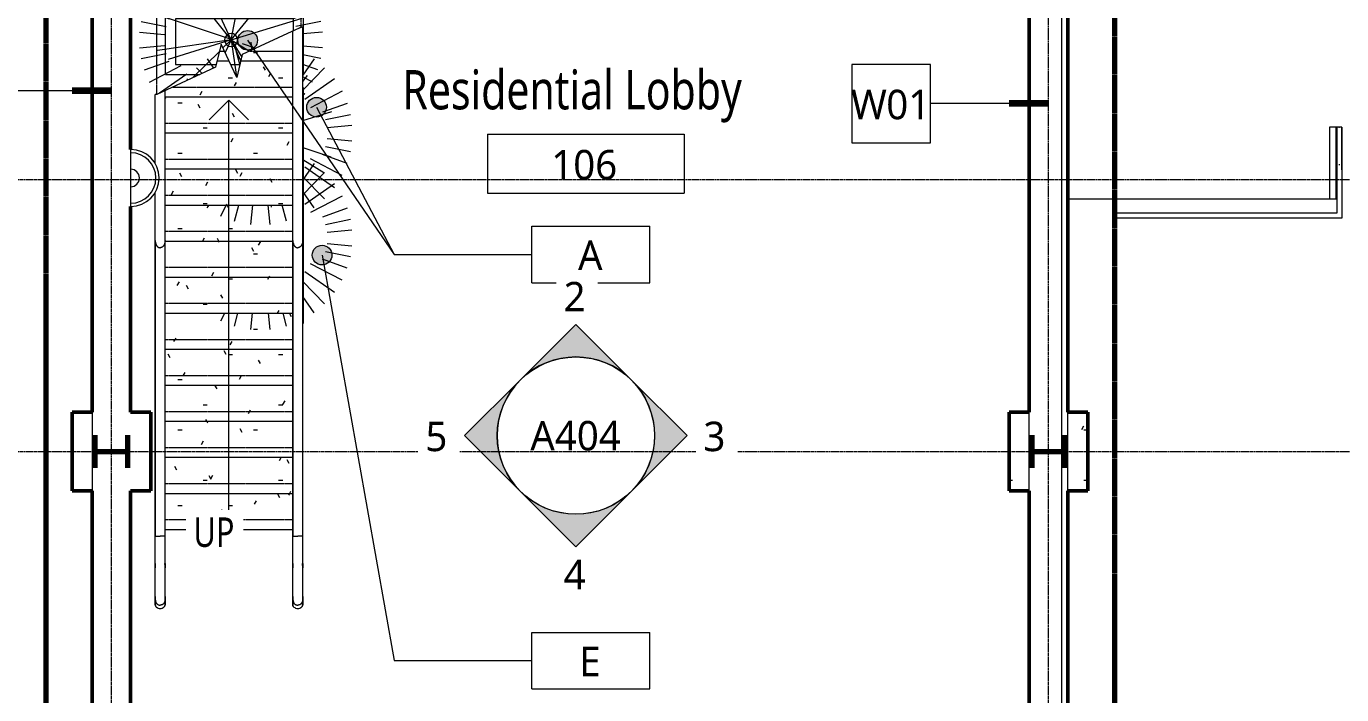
# Model space of a CAD drawing. Header units: inches. Extents: x -1548 to 1644, y -860 to 924.
# Drawn here: x -269 to 132.5, y -226.7 to -22.7 of the extents above; entities that cross this region are included whole.
import ezdxf

# ---------------------------------------------------------------- set-up
doc = ezdxf.new("R2010")
doc.units = ezdxf.units.IN
doc.header["$MEASUREMENT"] = 0
for name, pattern in [('Dash Dot 3_16_', [0.3125, 0.1875, -0.0625, 0, -0.0625]), ('Grid Line', [0.875, 0.5, -0.125, 0.125, -0.125]), ('Overhead 1_16_', [0.101562, 0.0625, -0.039062])]:
    doc.linetypes.add(name, pattern=pattern)
for name, color, linetype, lineweight in [('A-ANNO-SYMB', 150, 'Continuous', 9), ('A-AREA-IDEN', 2, 'Continuous', 9), ('A-FLOR', 192, 'Continuous', 13), ('A-FLOR-HRAL', 11, 'Continuous', 9), ('A-WALL', 113, 'Continuous', 13), ('A-WALL-IDEN', 211, 'Continuous', 9), ('E-ARBL-BNDY', 71, 'Continuous', 9), ('E-LITE-EQPM', 33, 'Continuous', 9), ('G-ANNO-SYMB', 111, 'Continuous', 9), ('I-WALL', 2, 'Continuous', 13), ('L-HRDS', 13, 'Continuous', 9), ('L-PLNT', 71, 'Continuous', 9), ('L-PLNT-IDEN', 3, 'Continuous', 9), ('S-COLS', 52, 'Continuous', 9), ('S-COLS-SYMB', 171, 'Continuous', 70), ('S-GRID', 1, 'Continuous', 9), ('S-STRS', 31, 'Continuous', 9), ('S-STRS-ANNO', 31, 'Continuous', 9), ('S-STRS-IDEN', 31, 'Continuous', 9), ('S-STRS-MBND', 31, 'Overhead 1_16_', 9)]:
    doc.layers.add(name, color=color, linetype=linetype, lineweight=lineweight)
doc.styles.add('Trebuchet MS', font='trebuc.ttf', dxfattribs={"width": 0.8, "height": 9})
doc.styles.add('Trebuchet MS_1', font='trebuc.ttf', dxfattribs={"height": 9})
doc.styles.add('Trebuchet MS_B', font='trebucbd.ttf', dxfattribs={"width": 0.8, "height": 12})
pattern_1 = [(0, (0, 0), (30.72, 7.68), [1.267, -21.773, 1.267, -21.773, -122.88]), (0, (0, 0), (30.72, 7.68), [-46.08, 1.267, -44.813, 1.267, -21.773, -53.76]), (0, (0, 0), (30.72, 7.68), [-115.2, 1.267, -14.093, 1.267, -37.133]), (120, (11.52, 3.84), (-22.01108, 22.7643), [1.267, -21.773, 1.267, -21.773, -122.88]), (120, (11.52, 3.84), (-22.01108, 22.7643), [-46.08, 1.267, -44.813, 1.267, -21.773, -53.76]), (120, (11.52, 3.84), (-22.01108, 22.7643), [-115.2, 1.267, -14.093, 1.267, -37.133]), (240, (15.36, 19.2), (-8.70892, -30.4443), [1.267, -21.773, 1.267, -21.773, -122.88]), (240, (15.36, 19.2), (-8.70892, -30.4443), [-46.08, 1.267, -44.813, 1.267, -21.773, -53.76]), (240, (15.36, 19.2), (-8.70892, -30.4443), [-115.2, 1.267, -14.093, 1.267, -37.133])]

# ---------------------------------------------------------------- blocks, each defined once
blk = doc.blocks.new('W Shapes-Column - W10x49-938870-L1')
at = {"layer": 'S-COLS-SYMB', "color": 250}
for p, q in [((-5, 5), (5, 5)), ((0, 5), (0, -5)), ((-5, -5), (5, -5))]:
    blk.add_line(p, q, dxfattribs=at)
blk = doc.blocks.new('W Shapes-Column - W10x49-938871-L1')
at = {"layer": 'S-COLS-SYMB', "color": 250}
for p, q in [((-5, 5), (5, 5)), ((0, 5), (0, -5)), ((-5, -5), (5, -5))]:
    blk.add_line(p, q, dxfattribs=at)
blk = doc.blocks.new('Snowdon Towers Sample Structural_rvt-1-L1')
at = {"layer": 'S-COLS', "lineweight": 9, "rotation": 89.99999999999972}
for name, p in [('W Shapes-Column - W10x49-938870-L1', (-243, -152.5)), ('W Shapes-Column - W10x49-938871-L1', (43, -152.5))]:
    blk.add_blockref(name, p, dxfattribs=at)
blk = doc.blocks.new('Sconce Light - Uplight - 100W - 120V-1462958-L1')
at = {"layer": 'E-LITE-EQPM', "color": 7}
blk.add_line((-8.71, 0), (8.71, 0), dxfattribs=at)
for radius, end in [(8.71, 0), (7.71, 360), (2.68, 360)]:
    blk.add_arc((0, 0), radius, 180, end, dxfattribs=at)
blk = doc.blocks.new('Snowdon Towers Sample Electrical_rvt-1-L1')
at = {"layer": 'E-ARBL-BNDY', "color": 253}
for p, q in [((-248.88, 434.81), (-248.88, -354.5)), ((47, 164.81), (47, -369.19))]:
    blk.add_line(p, q, dxfattribs=at)
at = {"layer": 'E-LITE-EQPM', "lineweight": 9, "rotation": 89.99999999999955}
blk.add_blockref('Sconce Light - Uplight - 100W - 120V-1462958-L1', (-237.12, -69), dxfattribs=at)
blk = doc.blocks.new('Top Rail Type - Top Rail_Internal_-832741-L1')
at = {"layer": 'A-FLOR-HRAL'}
for p, q in [((130.96, -53.5), (130.96, -66.46)), ((132.46, -66.46), (132.46, -53.5))]:
    blk.add_line(p, q, dxfattribs=at)
at = {"layer": 'A-FLOR-HRAL', "flags": 128}
for points in [[(131.63, -53.5), (131.71, -53.5), (131.79, -53.5)], [(131.57, -64.9), (131.71, -64.87), (131.86, -64.9)]]:
    blk.add_lwpolyline(points, dxfattribs=at)
blk = doc.blocks.new('Top Rail Type - Top Rail_Internal_-V17-L1')
at = {"layer": 'A-FLOR-HRAL'}
for p, q in [((132.46, -53.5), (130.96, -53.5)), ((130.96, -53.5), (130.96, -75.5)), ((132.46, -53.5), (132.46, -75.5)), ((130.96, -75.5), (130.96, -79.75)), ((132.46, -75.5), (132.46, -81.25)), ((62.71, -81.25), (62.71, -79.75)), ((130.96, -79.75), (62.71, -79.75)), ((132.46, -81.25), (62.71, -81.25))]:
    blk.add_line(p, q, dxfattribs=at)
blk = doc.blocks.new('Planter Box - 72_L x 24_W x 24_H-1465739-L1')
at = {"layer": 'L-HRDS'}
for p, q in [((-36, -12), (-36, -11.85)), ((36, -12), (-36, -12)), ((36, -11.85), (36, -12))]:
    blk.add_line(p, q, dxfattribs=at)
blk = doc.blocks.new('Planter Box - 42__L x 20_W x 24_H-1465731-L1')
at = {"layer": 'L-HRDS'}
for p, q in [((-21, -10), (-21, 10)), ((-20.85, 10), (-21, 10)), ((-0.28, 10), (-0.97, 10)), ((21, 10), (10.49, 10)), ((21, 10), (21, -10)), ((1.12, 7), (-1.69, 7)), ((18, 7), (5.54, 7)), ((18, -7), (18, 7)), ((-18, -3.29), (-18, -7)), ((-18, -7), (18, -7)), ((21, -10), (-21, -10))]:
    blk.add_line(p, q, dxfattribs=at)
blk = doc.blocks.new('Sconce Light - Uplight - 100W - 120V-1812606-L1')
at = {"layer": 'E-LITE-EQPM'}
blk.add_line((-8.71, -5.88), (8.71, -5.88), dxfattribs=at)
for radius, end in [(8.71, 0), (7.71, 360), (2.68, 360)]:
    blk.add_arc((0, -5.88), radius, 180, end, dxfattribs=at)
blk = doc.blocks.new('Railing - Railing-1607300-L1')
at = {"layer": 'A-FLOR-HRAL'}
for p, q in [((-185.62, -23.22), (-186.62, -23.69)), ((-185.62, -23.22), (-186.62, -23.69)), ((-186.62, -23.77), (-186.62, -23.69)), ((-185.62, -23.38), (-185.62, -23.22))]:
    blk.add_line(p, q, dxfattribs=at)
blk = doc.blocks.new('Top Rail Type - Top Rail_Internal_-1607310-L1')
at = {"layer": 'A-FLOR-HRAL'}
for p, q in [((-187.62, -88.12), (-187.62, -176.25)), ((-184.62, -176.25), (-184.62, -88.12)), ((-187.62, -176.25), (-187.62, -178.37)), ((-184.62, -178.37), (-184.62, -176.25)), ((-187.62, -186.65), (-187.62, -187.95)), ((-187.62, -196.75), (-187.62, -187.95)), ((-184.62, -187.95), (-184.62, -186.65)), ((-184.62, -196.75), (-184.62, -187.95)), ((-187.62, -196.75), (-187.62, -197.71)), ((-187.62, -197.71), (-187.62, -196.75)), ((-187.62, -199.06), (-187.62, -199.25)), ((-187.62, -199.25), (-187.62, -199.06)), ((-187.62, -199.25), (-187.61, -199.16)), ((-187.61, -199.16), (-187.62, -199.25)), ((-184.64, -199.16), (-184.62, -199.25)), ((-184.62, -199.25), (-184.64, -199.16)), ((-184.62, -197.71), (-184.62, -196.75)), ((-184.62, -196.75), (-184.62, -197.71)), ((-184.62, -199.25), (-184.62, -199.06)), ((-184.62, -199.06), (-184.62, -199.25))]:
    blk.add_line(p, q, dxfattribs=at)
at = {"layer": 'A-FLOR-HRAL', "flags": 128}
for points in [[(-187.62, -199.25), (-187.62, -199.06), (-187.62, -198.52), (-187.62, -197.71), (-187.62, -196.75)], [(-187.62, -196.75), (-187.62, -197.71), (-187.62, -198.52), (-187.62, -199.06), (-187.62, -199.25)], [(-187.48, -199.74), (-187.59, -199.5), (-187.62, -199.25)], [(-187.62, -199.25), (-187.59, -199.5), (-187.48, -199.74), (-187.3, -199.95), (-187.06, -200.13), (-186.78, -200.26), (-186.46, -200.35), (-186.12, -200.38)], [(-187.5, -198.81), (-187.59, -199), (-187.61, -199.13)], [(-186.12, -200.38), (-185.79, -200.35), (-185.47, -200.26), (-185.19, -200.13), (-184.95, -199.95), (-184.77, -199.74), (-184.66, -199.5), (-184.62, -199.25)], [(-184.62, -199.25), (-184.66, -199.5), (-184.77, -199.74)], [(-184.64, -199.13), (-184.66, -199), (-184.75, -198.81)], [(-184.62, -196.75), (-184.62, -197.71), (-184.62, -198.52), (-184.62, -199.06), (-184.62, -199.25)], [(-184.62, -199.25), (-184.62, -199.06), (-184.62, -198.52), (-184.62, -197.71), (-184.62, -196.75)]]:
    blk.add_lwpolyline(points, dxfattribs=at)
at = {"layer": 'A-FLOR-HRAL'}
for points, knots in [([(-187.62, -88.12), (-187.63, -88.28), (-187.6, -88.6), (-187.52, -88.96), (-187.43, -89.18), (-187.39, -89.3), (-187.34, -89.41), (-187.28, -89.51), (-187.21, -89.62), (-187.14, -89.72), (-187.08, -89.8), (-187.03, -89.86), (-186.99, -89.9), (-186.94, -89.94), (-186.88, -90), (-186.8, -90.06), (-186.7, -90.13), (-186.6, -90.19), (-186.49, -90.23), (-186.33, -90.27), (-186.21, -90.29), (-186.12, -90.29)], [0, 0, 0, 0, 0.166667, 0.333333, 0.375, 0.416667, 0.458333, 0.5, 0.541667, 0.583333, 0.625, 0.645833, 0.666667, 0.6875, 0.708333, 0.75, 0.791667, 0.833333, 0.875, 0.916667, 1, 1, 1, 1]), ([(-184.62, -88.12), (-184.62, -88.28), (-184.65, -88.6), (-184.73, -88.96), (-184.82, -89.18), (-184.86, -89.3), (-184.91, -89.41), (-184.97, -89.51), (-185.04, -89.62), (-185.11, -89.72), (-185.18, -89.81), (-185.25, -89.89), (-185.31, -89.94), (-185.37, -90), (-185.45, -90.06), (-185.55, -90.13), (-185.65, -90.19), (-185.76, -90.23), (-185.92, -90.27), (-186.04, -90.29), (-186.12, -90.29)], [-1, -1, -1, -1, -0.833333, -0.666667, -0.625, -0.583333, -0.541667, -0.5, -0.458333, -0.416667, -0.375, -0.333333, -0.3125, -0.291667, -0.25, -0.208333, -0.166667, -0.125, -0.083333, 0, 0, 0, 0]), ([(-187.62, -178.37), (-187.62, -178.37), (-187.61, -178.37), (-187.57, -178.37), (-187.53, -178.37), (-187.48, -178.37), (-187.4, -178.37), (-187.26, -178.37), (-187.03, -178.37), (-186.75, -178.37), (-186.44, -178.37), (-186.23, -178.37), (-186.12, -178.37)], [-1, -1, -1, -1, -0.892857, -0.839286, -0.785714, -0.732143, -0.678571, -0.571429, -0.428571, -0.285714, -0.142857, 0, 0, 0, 0]), ([(-184.62, -178.37), (-184.63, -178.37), (-184.65, -178.37), (-184.78, -178.37), (-184.97, -178.37), (-185.26, -178.37), (-185.58, -178.37), (-185.89, -178.37), (-186.05, -178.37), (-186.12, -178.37)], [0, 0, 0, 0, 0.142857, 0.285714, 0.428571, 0.571429, 0.785714, 0.892857, 1, 1, 1, 1]), ([(-187.62, -187.95), (-187.64, -187.7), (-187.63, -187.27), (-187.58, -186.84), (-187.55, -186.65)], [-1, -1, -1, -1, -0.5, -0.1428126, -0.1428126, -0.1428126, -0.1428126]), ([(-184.62, -187.95), (-184.61, -187.7), (-184.62, -187.27), (-184.67, -186.84), (-184.7, -186.65)], [0, 0, 0, 0, 0.5, 0.8571874, 0.8571874, 0.8571874, 0.8571874]), ([(-187.62, -196.75), (-187.63, -196.84), (-187.63, -196.98), (-187.63, -197.17), (-187.62, -197.31), (-187.62, -197.45), (-187.61, -197.6), (-187.61, -197.72), (-187.6, -197.82), (-187.59, -197.89), (-187.58, -197.96), (-187.56, -198.06), (-187.54, -198.18), (-187.51, -198.29), (-187.48, -198.38), (-187.45, -198.45), (-187.43, -198.51), (-187.38, -198.6), (-187.32, -198.71), (-187.24, -198.83), (-187.15, -198.94), (-187.05, -199.03), (-186.94, -199.12), (-186.81, -199.2), (-186.64, -199.29), (-186.42, -199.35), (-186.23, -199.37), (-186.12, -199.38)], [0, 0, 0, 0, 0.083333, 0.125, 0.166667, 0.208333, 0.25, 0.291667, 0.3125, 0.333333, 0.354167, 0.375, 0.416667, 0.458333, 0.479167, 0.5, 0.520833, 0.541667, 0.583333, 0.625, 0.666667, 0.708333, 0.75, 0.791667, 0.833333, 0.916667, 1, 1, 1, 1]), ([(-184.62, -196.75), (-184.62, -196.84), (-184.62, -196.98), (-184.62, -197.17), (-184.63, -197.31), (-184.63, -197.45), (-184.64, -197.6), (-184.64, -197.72), (-184.65, -197.81), (-184.66, -197.85), (-184.66, -197.9), (-184.67, -197.96), (-184.69, -198.06), (-184.71, -198.18), (-184.74, -198.29), (-184.77, -198.38), (-184.8, -198.45), (-184.82, -198.51), (-184.87, -198.6), (-184.93, -198.71), (-185.01, -198.83), (-185.1, -198.94), (-185.2, -199.03), (-185.31, -199.12), (-185.44, -199.2), (-185.57, -199.26), (-185.7, -199.31), (-185.88, -199.36), (-186.02, -199.37), (-186.12, -199.38)], [-1, -1, -1, -1, -0.916667, -0.875, -0.833333, -0.791667, -0.75, -0.708333, -0.6875, -0.677083, -0.666667, -0.645833, -0.625, -0.583333, -0.541667, -0.520833, -0.5, -0.479167, -0.458333, -0.416667, -0.375, -0.333333, -0.291667, -0.25, -0.208333, -0.166667, -0.125, -0.083333, 0, 0, 0, 0])]:
    blk.add_open_spline(points, degree=3, knots=knots, dxfattribs=at)
blk = doc.blocks.new('Top Rail Type - Top Rail_Internal_-V59-L1')
at = {"layer": 'A-FLOR-HRAL'}
for p, q in [((-185.12, -22.99), (-187.62, -24.16)), ((-184.62, -22.99), (-185.12, -22.99)), ((-184.62, -186.65), (-184.62, -22.99)), ((-187.62, -186.65), (-187.62, -24.16)), ((-187.62, -186.65), (-187.62, -187.95)), ((-187.62, -187.95), (-187.62, -186.65)), ((-187.62, -196.75), (-187.62, -187.95)), ((-184.62, -186.65), (-184.62, -187.95)), ((-184.62, -187.95), (-184.62, -186.65)), ((-184.62, -196.75), (-184.62, -187.95)), ((-187.62, -196.75), (-187.62, -197.73)), ((-187.62, -196.75), (-187.62, -197.73)), ((-187.62, -197.88), (-187.62, -198.19)), ((-187.62, -198.8), (-187.62, -198.92)), ((-187.62, -199.14), (-187.62, -199.25)), ((-187.62, -199.14), (-187.62, -199.25)), ((-184.62, -196.75), (-184.62, -197.73)), ((-184.62, -196.75), (-184.62, -197.73)), ((-184.62, -197.88), (-184.62, -198.19)), ((-184.62, -198.8), (-184.62, -198.92)), ((-184.62, -199.14), (-184.62, -199.25)), ((-184.62, -199.14), (-184.62, -199.25))]:
    blk.add_line(p, q, dxfattribs=at)
blk = doc.blocks.new('Top Rail Type - Top Rail_Internal_-1607324-L1')
at = {"layer": 'A-FLOR-HRAL'}
for p, q in [((-229.62, -88.12), (-229.62, -176.25)), ((-226.62, -176.25), (-226.62, -88.12)), ((-229.62, -176.25), (-229.62, -178.37)), ((-226.62, -178.37), (-226.62, -176.25)), ((-229.62, -186.65), (-229.62, -187.95)), ((-229.62, -196.75), (-229.62, -187.95)), ((-226.62, -187.95), (-226.62, -186.65)), ((-226.62, -196.75), (-226.62, -187.95)), ((-229.62, -196.75), (-229.62, -197.71)), ((-229.62, -197.71), (-229.62, -196.75)), ((-229.62, -199.06), (-229.62, -199.25)), ((-229.62, -199.25), (-229.62, -199.06)), ((-229.62, -199.25), (-229.61, -199.16)), ((-229.61, -199.16), (-229.62, -199.25)), ((-226.64, -199.16), (-226.62, -199.25)), ((-226.62, -199.25), (-226.64, -199.16)), ((-226.62, -197.71), (-226.62, -196.75)), ((-226.62, -196.75), (-226.62, -197.71)), ((-226.62, -199.25), (-226.62, -199.06)), ((-226.62, -199.06), (-226.62, -199.25))]:
    blk.add_line(p, q, dxfattribs=at)
at = {"layer": 'A-FLOR-HRAL', "flags": 128}
for points in [[(-229.62, -199.25), (-229.62, -199.06), (-229.62, -198.52), (-229.62, -197.71), (-229.62, -196.75)], [(-229.62, -196.75), (-229.62, -197.71), (-229.62, -198.52), (-229.62, -199.06), (-229.62, -199.25)], [(-229.48, -199.74), (-229.59, -199.5), (-229.62, -199.25)], [(-229.62, -199.25), (-229.59, -199.5), (-229.48, -199.74), (-229.3, -199.95), (-229.06, -200.13), (-228.78, -200.26), (-228.46, -200.35), (-228.12, -200.38)], [(-229.5, -198.81), (-229.59, -199), (-229.61, -199.13)], [(-228.12, -200.38), (-227.79, -200.35), (-227.47, -200.26), (-227.19, -200.13), (-226.95, -199.95), (-226.77, -199.74), (-226.66, -199.5), (-226.62, -199.25)], [(-226.62, -199.25), (-226.66, -199.5), (-226.77, -199.74)], [(-226.64, -199.13), (-226.66, -199), (-226.75, -198.81)], [(-226.62, -196.75), (-226.62, -197.71), (-226.62, -198.52), (-226.62, -199.06), (-226.62, -199.25)], [(-226.62, -199.25), (-226.62, -199.06), (-226.62, -198.52), (-226.62, -197.71), (-226.62, -196.75)]]:
    blk.add_lwpolyline(points, dxfattribs=at)
at = {"layer": 'A-FLOR-HRAL'}
for points, knots in [([(-229.62, -88.12), (-229.63, -88.28), (-229.6, -88.6), (-229.52, -88.96), (-229.43, -89.18), (-229.39, -89.3), (-229.34, -89.41), (-229.28, -89.51), (-229.21, -89.62), (-229.14, -89.72), (-229.08, -89.8), (-229.03, -89.86), (-228.99, -89.9), (-228.94, -89.94), (-228.88, -90), (-228.8, -90.06), (-228.7, -90.13), (-228.6, -90.19), (-228.49, -90.23), (-228.33, -90.27), (-228.21, -90.29), (-228.12, -90.29)], [0, 0, 0, 0, 0.166667, 0.333333, 0.375, 0.416667, 0.458333, 0.5, 0.541667, 0.583333, 0.625, 0.645833, 0.666667, 0.6875, 0.708333, 0.75, 0.791667, 0.833333, 0.875, 0.916667, 1, 1, 1, 1]), ([(-226.62, -88.12), (-226.62, -88.28), (-226.65, -88.6), (-226.73, -88.96), (-226.82, -89.18), (-226.86, -89.3), (-226.91, -89.41), (-226.97, -89.51), (-227.04, -89.62), (-227.11, -89.72), (-227.18, -89.81), (-227.25, -89.89), (-227.31, -89.94), (-227.37, -90), (-227.45, -90.06), (-227.55, -90.13), (-227.65, -90.19), (-227.76, -90.23), (-227.92, -90.27), (-228.04, -90.29), (-228.12, -90.29)], [-1, -1, -1, -1, -0.833333, -0.666667, -0.625, -0.583333, -0.541667, -0.5, -0.458333, -0.416667, -0.375, -0.333333, -0.3125, -0.291667, -0.25, -0.208333, -0.166667, -0.125, -0.083333, 0, 0, 0, 0]), ([(-229.62, -178.37), (-229.62, -178.37), (-229.61, -178.37), (-229.57, -178.37), (-229.53, -178.37), (-229.48, -178.37), (-229.4, -178.37), (-229.26, -178.37), (-229.03, -178.37), (-228.75, -178.37), (-228.44, -178.37), (-228.23, -178.37), (-228.12, -178.37)], [-1, -1, -1, -1, -0.892857, -0.839286, -0.785714, -0.732143, -0.678571, -0.571429, -0.428571, -0.285714, -0.142857, 0, 0, 0, 0]), ([(-226.62, -178.37), (-226.63, -178.37), (-226.65, -178.37), (-226.78, -178.37), (-226.97, -178.37), (-227.26, -178.37), (-227.58, -178.37), (-227.89, -178.37), (-228.05, -178.37), (-228.12, -178.37)], [0, 0, 0, 0, 0.142857, 0.285714, 0.428571, 0.571429, 0.785714, 0.892857, 1, 1, 1, 1]), ([(-229.62, -187.95), (-229.64, -187.7), (-229.63, -187.27), (-229.58, -186.84), (-229.55, -186.65)], [-1, -1, -1, -1, -0.5, -0.1428126, -0.1428126, -0.1428126, -0.1428126]), ([(-226.62, -187.95), (-226.61, -187.7), (-226.62, -187.27), (-226.67, -186.84), (-226.7, -186.65)], [0, 0, 0, 0, 0.5, 0.8571874, 0.8571874, 0.8571874, 0.8571874]), ([(-229.62, -196.75), (-229.63, -196.84), (-229.63, -196.98), (-229.63, -197.17), (-229.62, -197.31), (-229.62, -197.45), (-229.61, -197.6), (-229.61, -197.72), (-229.6, -197.82), (-229.59, -197.89), (-229.58, -197.96), (-229.56, -198.06), (-229.54, -198.18), (-229.51, -198.29), (-229.48, -198.38), (-229.45, -198.45), (-229.43, -198.51), (-229.38, -198.6), (-229.32, -198.71), (-229.24, -198.83), (-229.15, -198.94), (-229.05, -199.03), (-228.94, -199.12), (-228.81, -199.2), (-228.64, -199.29), (-228.42, -199.35), (-228.23, -199.37), (-228.12, -199.38)], [0, 0, 0, 0, 0.083333, 0.125, 0.166667, 0.208333, 0.25, 0.291667, 0.3125, 0.333333, 0.354167, 0.375, 0.416667, 0.458333, 0.479167, 0.5, 0.520833, 0.541667, 0.583333, 0.625, 0.666667, 0.708333, 0.75, 0.791667, 0.833333, 0.916667, 1, 1, 1, 1]), ([(-226.62, -196.75), (-226.62, -196.84), (-226.62, -196.98), (-226.62, -197.17), (-226.63, -197.31), (-226.63, -197.45), (-226.64, -197.6), (-226.64, -197.72), (-226.65, -197.81), (-226.66, -197.85), (-226.66, -197.9), (-226.67, -197.96), (-226.69, -198.06), (-226.71, -198.18), (-226.74, -198.29), (-226.77, -198.38), (-226.8, -198.45), (-226.82, -198.51), (-226.87, -198.6), (-226.93, -198.71), (-227.01, -198.83), (-227.1, -198.94), (-227.2, -199.03), (-227.31, -199.12), (-227.44, -199.2), (-227.57, -199.26), (-227.7, -199.31), (-227.88, -199.36), (-228.02, -199.37), (-228.12, -199.38)], [-1, -1, -1, -1, -0.916667, -0.875, -0.833333, -0.791667, -0.75, -0.708333, -0.6875, -0.677083, -0.666667, -0.645833, -0.625, -0.583333, -0.541667, -0.520833, -0.5, -0.479167, -0.458333, -0.416667, -0.375, -0.333333, -0.291667, -0.25, -0.208333, -0.166667, -0.125, -0.083333, 0, 0, 0, 0])]:
    blk.add_open_spline(points, degree=3, knots=knots, dxfattribs=at)
blk = doc.blocks.new('Top Rail Type - Top Rail_Internal_-V60-L1')
at = {"layer": 'A-FLOR-HRAL'}
for p, q in [((-229.12, -43.51), (-229.62, -43.51)), ((-229.62, -64.67), (-229.62, -43.51)), ((-226.62, -42.34), (-229.12, -43.51)), ((-226.62, -186.65), (-226.62, -42.34)), ((-229.62, -186.65), (-229.62, -73.33)), ((-229.62, -186.65), (-229.62, -187.95)), ((-229.62, -187.95), (-229.62, -186.65)), ((-229.62, -196.75), (-229.62, -187.95)), ((-226.62, -186.65), (-226.62, -187.95)), ((-226.62, -187.95), (-226.62, -186.65)), ((-226.62, -196.75), (-226.62, -187.95)), ((-229.62, -196.75), (-229.62, -197.73)), ((-229.62, -196.75), (-229.62, -197.73)), ((-229.62, -197.88), (-229.62, -198.19)), ((-229.62, -198.8), (-229.62, -198.92)), ((-229.62, -199.14), (-229.62, -199.25)), ((-229.62, -199.14), (-229.62, -199.25)), ((-226.62, -196.75), (-226.62, -197.73)), ((-226.62, -196.75), (-226.62, -197.73)), ((-226.62, -197.88), (-226.62, -198.19)), ((-226.62, -198.8), (-226.62, -198.92)), ((-226.62, -199.14), (-226.62, -199.25)), ((-226.62, -199.14), (-226.62, -199.25))]:
    blk.add_line(p, q, dxfattribs=at)
blk = doc.blocks.new('RPC Shrub - Hydrangea 3_-9_-1394593-L1')
at = {"layer": 'L-PLNT'}
for p, q in [((-7.96, 26.84), (-6.35, 20.82)), ((-2.95, 27.84), (-2.69, 25.37)), ((-16.33, 22.75), (-14.35, 19.93)), ((16.33, 22.75), (12.85, 17.79)), ((-22.54, 16.61), (-22.12, 16.31)), ((-19.56, 20.03), (-17.85, 18.3)), ((19.56, 20.03), (12.85, 13.23)), ((12.85, 15.83), (14.33, 17.65)), ((22.54, 16.61), (13.53, 10.3)), ((24.88, 12.85), (15.27, 7.81)), ((26.46, 9.16), (18.94, 6.43)), ((12.85, 3.96), (21.73, 6.69)), ((27.42, 5.69), (19.78, 4.12)), ((27.9, 2.4), (20.28, 1.69)), ((27.9, -2.4), (20.28, -1.69)), ((12.85, -4.3), (15, -5.02)), ((12.85, -7.95), (19.33, -11.96)), ((21.53, -7.3), (14.21, -4.82)), ((24.88, -12.85), (15.27, -7.81)), ((26.46, -9.16), (18.94, -6.43)), ((27.42, -5.69), (19.78, -4.12)), ((22.54, -16.61), (13.53, -10.3)), ((19.56, -20.03), (12.85, -13.23)), ((16.33, -22.75), (12.85, -17.79)), ((-16.33, -22.75), (-15.71, -21.88)), ((-12.09, -25.26), (-10.47, -21.88)), ((-7.96, -26.84), (-6.63, -21.88)), ((-2.95, -27.84), (-2.32, -21.88)), ((2.95, -27.84), (2.32, -21.88)), ((3.15, -21.88), (3.24, -22.5)), ((7.96, -26.84), (6.63, -21.88))]:
    blk.add_line(p, q, dxfattribs=at)
blk = doc.blocks.new('RPC Shrub - Hydrangea 3_-9_-V61-L1')
at = {"layer": 'L-PLNT'}
for p, q in [((-12.09, 25.26), (-7.86, 16.43)), ((-7.96, 26.84), (-5.59, 18.01)), ((-2.95, 27.84), (-2.02, 18.97)), ((2.95, 27.84), (2.02, 18.97)), ((7.96, 26.84), (5.59, 18.01)), ((12.09, 25.26), (7.86, 16.43)), ((-16.33, 22.75), (-10.57, 14.53)), ((0, 0), (-9.49, 20.65)), ((0, 0), (4.45, 22.29)), ((16.33, 22.75), (10.57, 14.53)), ((-22.54, 16.61), (-13.53, 10.3)), ((-19.56, 20.03), (-12.68, 13.05)), ((0, 0), (-14.05, 17.87)), ((0, 0), (14.33, 17.65)), ((19.56, 20.03), (12.68, 13.05)), ((22.54, 16.61), (13.53, 10.3)), ((-24.88, 12.85), (-15.27, 7.81)), ((24.88, 12.85), (15.27, 7.81)), ((-26.46, 9.16), (-18.94, 6.43)), ((26.46, 9.16), (18.94, 6.43)), ((-27.42, 5.69), (-19.78, 4.12)), ((-19.84, 6.87), (0.32, 0.12)), ((0, 0), (21.73, 6.69)), ((27.42, 5.69), (19.78, 4.12)), ((-27.9, 2.4), (-20.28, 1.69)), ((0, 0), (-22.5, -3.24)), ((0, 0), (-19.24, -5.93)), ((0, 0), (-2.48, -2.44)), ((0, 0), (-1.82, -3.85)), ((0, 0), (2.96, -6.43)), ((0, 0), (1.62, -11.24)), ((0, 0), (3.25, -5.22)), ((0, 0), (5.6, -3.46)), ((27.9, 2.4), (21.85, 1.84)), ((-27.9, -2.4), (-20.28, -1.69)), ((-3.57, -3.5), (-11.77, -11.56)), ((3.35, -1.12), (7.58, -2.54)), ((27.9, -2.4), (21.85, -1.84)), ((-27.42, -5.69), (-19.78, -4.12)), ((-26.46, -9.16), (-18.94, -6.43)), ((-24.88, -12.85), (-15.27, -7.81)), ((27.42, -5.69), (21.85, -4.55)), ((26.46, -9.16), (21.85, -7.48)), ((-21.88, -16.14), (-13.53, -10.3)), ((24.88, -12.85), (21.85, -11.26)), ((22.54, -16.61), (21.85, -16.12))]:
    blk.add_line(p, q, dxfattribs=at)
for start, end in [(360, 180), (180, 360)]:
    blk.add_arc((0, 0), 2, start, end, dxfattribs=at)
blk = doc.blocks.new('RPC Shrub - Century 1_-10_-1394575-L1')
at = {"layer": 'L-PLNT'}
for p, q in [((16.33, 22.75), (12.85, 17.79)), ((19.56, 20.03), (12.85, 13.23)), ((22.54, 16.61), (13.53, 10.3)), ((24.88, 12.85), (15.27, 7.81)), ((26.46, 9.16), (18.94, 6.43)), ((27.42, 5.69), (19.78, 4.12)), ((27.9, 2.4), (20.28, 1.69)), ((27.9, -2.4), (20.28, -1.69)), ((24.88, -12.85), (15.27, -7.81)), ((26.46, -9.16), (18.94, -6.43)), ((27.42, -5.69), (19.78, -4.12)), ((22.54, -16.61), (13.53, -10.3)), ((19.56, -20.03), (12.85, -13.23)), ((16.33, -22.75), (12.85, -17.79)), ((-12.09, -25.26), (-10.95, -22.88)), ((-7.96, -26.84), (-6.9, -22.88)), ((-2.95, -27.84), (-2.43, -22.88)), ((2.95, -27.84), (2.43, -22.88)), ((7.96, -26.84), (6.9, -22.88))]:
    blk.add_line(p, q, dxfattribs=at)
blk = doc.blocks.new('Elevation - Filled Arrow-152140-L1')
at = {"layer": 'G-ANNO-SYMB'}
blk.add_circle((0, 0), 0.25, dxfattribs=at)
blk = doc.blocks.new('Elevation - Filled Arrow-151867-L1')
at = {"layer": 'G-ANNO-SYMB'}
h = blk.add_hatch(color=256, dxfattribs=at)
edge = h.paths.add_edge_path()
edge.add_line((0, 0.3536), (0.1768, 0.1768))
edge.add_arc((0, 0), 0.25, 45, 135)
edge.add_line((-0.1768, 0.1768), (0, 0.3536))
for p, q in [((0, 0.3536), (-0.1768, 0.1768)), ((0, 0.3536), (-0.1768, 0.1768)), ((0.1768, 0.1768), (0, 0.3536)), ((0.1768, 0.1768), (0, 0.3536))]:
    blk.add_line(p, q, dxfattribs=at)
blk.add_arc((0, 0), 0.25, 45, 135, dxfattribs=at)
blk = doc.blocks.new('Room Tag - Room Tag-516732-L1')
at = {"layer": 'A-AREA-IDEN'}
for p, q in [((-0.3125, 0), (-0.3125, -0.1875)), ((-0.3125, 0), (0.3125, 0)), ((0.3125, 0), (0.3125, -0.1875)), ((-0.3125, -0.1875), (0.3125, -0.1875))]:
    blk.add_line(p, q, dxfattribs=at)
blk = doc.blocks.new('Wall Tag - 1_4_-1225328-L1')
at = {"layer": 'A-WALL-IDEN'}
for p, q in [((-0.125, 0.125), (-0.125, -0.125)), ((0.125, 0.125), (-0.125, 0.125)), ((0.125, -0.125), (0.125, 0.125)), ((-0.125, -0.125), (0.125, -0.125))]:
    blk.add_line(p, q, dxfattribs=at)
blk = doc.blocks.new('Planting Tag - Boxed-2288901-L1')
at = {"layer": 'L-PLNT-IDEN'}
for p, q in [((-0.1875, 0.0938), (0.1875, 0.0938)), ((-0.1875, -0.0861), (-0.1875, 0.0938)), ((0.1875, -0.0861), (0.1875, 0.0938)), ((-0.1875, -0.0861), (0.1875, -0.0861))]:
    blk.add_line(p, q, dxfattribs=at)

msp = doc.modelspace()

# ---------------------------------------------------------------- hatches: boundary and pattern name
at = {"layer": 'A-WALL', "lineweight": 9}
h = msp.add_hatch(dxfattribs=at)
h.set_pattern_fill('FP_6', color=256, style=0, pattern_type=2)
h.set_pattern_definition(pattern_1)
h.paths.add_polyline_path([(37.125, -164.5), (37.125, -140.5), (31, -140.5), (31, -164.5)])
h.paths.add_polyline_path([(48.875, -164.5), (55, -164.5), (55, -140.5), (48.875, -140.5), (48.875, -157.48238)])
at = {"layer": 'L-PLNT-IDEN'}
h = msp.add_hatch(color=256, dxfattribs=at)
edge = h.paths.add_edge_path()
edge.add_arc((-201.41598, -26.9776), 3, 0, 360)
h = msp.add_hatch(color=256, dxfattribs=at)
edge = h.paths.add_edge_path()
edge.add_arc((-180.38044, -47.39089), 3, 0, 360)
h = msp.add_hatch(color=256, dxfattribs=at)
edge = h.paths.add_edge_path()
edge.add_arc((-178.70708, -92.5322), 3, 0, 360)
at = {"layer": 'S-STRS'}
h = msp.add_hatch(dxfattribs=at)
h.set_pattern_fill('FP_21', color=256, style=0, pattern_type=2)
h.set_pattern_definition(pattern_1)
h.paths.add_polyline_path([(-207.125, -33.25), (-209.50223, -28.15202), (-210.74119, -33.25)])
h.paths.add_polyline_path([(-187.625, -24.157), (-186.625, -23.76841), (-186.625, -23.69069)])
h.paths.add_polyline_path([(-203.50881, -33.25), (-187.625, -33.25), (-187.625, -24.157), (-203.04661, -31.34822)])
h.paths.add_polyline_path([(-185.625, -23.37982), (-185.125, -23.18553), (-185.125, -22.99123), (-185.625, -23.22439)])
h = msp.add_hatch(dxfattribs=at)
h.set_pattern_fill('FP_20', color=256, style=0, pattern_type=2)
h.set_pattern_definition(pattern_1)
h.paths.add_polyline_path([(-187.625, -44.25), (-187.625, -33.25), (-203.50881, -33.25), (-204.74777, -38.34798), (-207.125, -33.25), (-210.74119, -33.25), (-211.20339, -35.15178), (-226.625, -42.343), (-226.625, -44.25), (-193.50264, -44.25)])
h = msp.add_hatch(dxfattribs=at)
h.set_pattern_fill('FP_18', color=256, style=0, pattern_type=2)
h.set_pattern_definition(pattern_1)
h.paths.add_polyline_path([(-187.625, -55.25), (-187.625, -44.25), (-226.625, -44.25), (-226.625, -55.25), (-193.50264, -55.25)])
h = msp.add_hatch(dxfattribs=at)
h.set_pattern_fill('FP_19', color=256, style=0, pattern_type=2)
h.set_pattern_definition(pattern_1)
h.paths.add_polyline_path([(-205.59693, -66.25), (-187.625, -66.25), (-187.625, -55.25), (-226.625, -55.25), (-226.625, -66.25), (-217.69122, -66.25)])
h = msp.add_hatch(dxfattribs=at)
h.set_pattern_fill('FP_18', color=256, style=0, pattern_type=2)
h.set_pattern_definition(pattern_1)
h.paths.add_polyline_path([(-217.69122, -77.25), (-187.625, -77.25), (-187.625, -66.25), (-226.625, -66.25), (-226.625, -77.25)])
h = msp.add_hatch(dxfattribs=at)
h.set_pattern_fill('FP_6', color=256, style=0, pattern_type=2)
h.set_pattern_definition(pattern_1)
h.paths.add_polyline_path([(-193.50264, -88.25), (-187.625, -88.25), (-187.625, -77.25), (-226.625, -77.25), (-226.625, -88.25), (-205.59693, -88.25)])
h = msp.add_hatch(dxfattribs=at)
h.set_pattern_fill('FP_6', color=256, style=0, pattern_type=2)
h.set_pattern_definition(pattern_1)
h.paths.add_polyline_path([(-226.625, -99.25), (-187.625, -99.25), (-187.625, -88.25), (-226.625, -88.25), (-226.625, -99.05268)])
h = msp.add_hatch(dxfattribs=at)
h.set_pattern_fill('FP_6', color=256, style=0, pattern_type=2)
h.set_pattern_definition(pattern_1)
h.paths.add_polyline_path([(-205.59693, -110.25), (-187.625, -110.25), (-187.65033, -99.25), (-226.625, -99.25), (-226.625, -110.25), (-217.69122, -110.25)])
h = msp.add_hatch(dxfattribs=at)
h.set_pattern_fill('FP_6', color=256, style=0, pattern_type=2)
h.set_pattern_definition(pattern_1)
h.paths.add_polyline_path([(-187.625, -121.25), (-187.63441, -110.25), (-226.625, -110.25), (-226.625, -121.25), (-193.50264, -121.25)])
h = msp.add_hatch(dxfattribs=at)
h.set_pattern_fill('FP_6', color=256, style=0, pattern_type=2)
h.set_pattern_definition(pattern_1)
h.paths.add_polyline_path([(-217.69122, -132.25), (-187.625, -132.25), (-187.625, -121.25), (-226.625, -121.25), (-226.60672, -132.25)])
h = msp.add_hatch(dxfattribs=at)
h.set_pattern_fill('FP_6', color=256, style=0, pattern_type=2)
h.set_pattern_definition(pattern_1)
h.paths.add_polyline_path([(-217.69122, -143.25), (-187.625, -143.25), (-187.625, -132.25), (-226.625, -132.25), (-226.60584, -143.25)])
h = msp.add_hatch(dxfattribs=at)
h.set_pattern_fill('FP_6', color=256, style=0, pattern_type=2)
h.set_pattern_definition(pattern_1)
h.paths.add_polyline_path([(-193.50264, -154.25), (-187.625, -154.25), (-187.64205, -143.25), (-226.625, -143.25), (-226.625, -154.25), (-217.69122, -154.25)])
h = msp.add_hatch(dxfattribs=at)
h.set_pattern_fill('FP_6', color=256, style=0, pattern_type=2)
h.set_pattern_definition(pattern_1)
h.paths.add_polyline_path([(-217.69122, -165.25), (-187.625, -165.25), (-187.64211, -154.25), (-226.625, -154.25), (-226.625, -165.25), (-226.57501, -165.25)])
h = msp.add_hatch(dxfattribs=at)
h.set_pattern_fill('FP_6', color=256, style=0, pattern_type=2)
h.set_pattern_definition(pattern_1)
h.paths.add_polyline_path([(-217.69122, -176.25), (-187.625, -176.25), (-187.65771, -165.25), (-226.625, -165.25), (-226.625, -176.25)])

# ---------------------------------------------------------------- linework, layer by layer
at = {"layer": 'A-ANNO-SYMB', "linetype": 'Dash Dot 3_16_', "lineweight": 70}
for p, q in [((-263.02659, 242.4627), (-263.02659, -398.60148)), ((63.20718, -398.60148), (63.20718, 242.4627))]:
    msp.add_line(p, q, dxfattribs=at)
at = {"layer": 'A-FLOR'}
msp.add_line((130.96252, -75.5), (48.875, -75.5), dxfattribs=at)
at = {"layer": 'A-WALL', "lineweight": 50}
for p, q in [((-255, -164.5), (-255, -140.5)), ((-255, -140.5), (-248.875, -140.5)), ((-231, -140.5), (-237.125, -140.5)), ((-231, -164.5), (-231, -140.5)), ((31, -164.5), (31, -140.5)), ((31, -140.5), (37.125, -140.5)), ((55, -140.5), (48.875, -140.5)), ((55, -164.5), (55, -140.5)), ((-255, -164.5), (-248.875, -164.5)), ((-231, -164.5), (-237.125, -164.5)), ((31, -164.5), (37.125, -164.5)), ((55, -164.5), (48.875, -164.5))]:
    msp.add_line(p, q, dxfattribs=at)
at = {"layer": 'A-WALL'}
for p, q in [((37.125, -164.5), (37.125, -140.5)), ((48.875, -164.5), (48.875, -140.5))]:
    msp.add_line(p, q, dxfattribs=at)
at = {"layer": 'A-WALL-IDEN'}
for p, q in [((-243, -42.43605), (-278.78319, -42.43605)), ((43, -46.31205), (7.21681, -46.31205))]:
    msp.add_line(p, q, dxfattribs=at)
at = {"layer": 'A-WALL-IDEN', "lineweight": 90}
for p, q in [((-243, -42.43605), (-255, -42.43605)), ((43, -46.31205), (31, -46.31205))]:
    msp.add_line(p, q, dxfattribs=at)
at = {"layer": 'I-WALL', "lineweight": 50}
for p, q in [((-248.875, -140.5), (-248.875, 18)), ((-237.125, -60.29112), (-237.125, 18)), ((37.125, -140.5), (37.125, 18)), ((48.875, -140.5), (48.875, 18)), ((-237.125, -140.5), (-237.125, -77.70888)), ((-248.875, -318), (-248.875, -164.5)), ((-237.125, -318), (-237.125, -164.5)), ((37.125, -318), (37.125, -164.5)), ((48.875, -318), (48.875, -164.5))]:
    msp.add_line(p, q, dxfattribs=at)
at = {"layer": 'L-PLNT-IDEN'}
for p, q in [((-201.41598, -26.9776), (-156.74791, -92.34999)), ((-180.38044, -47.39089), (-156.74791, -92.34999)), ((-178.70708, -92.5322), (-156.74791, -216.31462)), ((-156.74791, -92.34999), (-114.6875, -92.34999)), ((-156.74791, -92.34999), (-114.6875, -92.34999)), ((-156.74791, -216.31462), (-114.6875, -216.31462))]:
    msp.add_line(p, q, dxfattribs=at)
for centre in [(-201.41598, -26.9776), (-180.38044, -47.39089), (-178.70708, -92.5322)]:
    msp.add_circle(centre, 3, dxfattribs=at)
at = {"layer": 'S-GRID', "linetype": 'Grid Line'}
for p, q in [((-243, -522.73665), (-243, 873.5494)), ((43, -522.73665), (43, 873.5494)), ((-1479.1199, -69.5), (1029.23722, -69.5))]:
    msp.add_line(p, q, dxfattribs=at)
at = {"layer": 'S-STRS'}
for p, q in [((-185.125, -23.18553), (-185.125, -22.99123)), ((-210.74119, -33.25), (-207.125, -33.25)), ((-203.50881, -33.25), (-187.625, -33.25)), ((-226.625, -44.25), (-187.625, -44.25)), ((-226.625, -55.25), (-187.625, -55.25)), ((130.71252, -53.5), (128.71252, -53.5)), ((128.71252, -53.5), (128.71252, -75.5)), ((130.71252, -53.5), (130.71252, -64.5)), ((130.96252, -53.5), (130.71252, -53.5)), ((-226.625, -66.25), (-187.625, -66.25)), ((130.71252, -64.5), (130.71252, -75.5)), ((130.96252, -64.5), (130.71252, -64.5)), ((-226.625, -77.25), (-187.625, -77.25)), ((-226.625, -88.25), (-187.625, -88.25)), ((-226.625, -99.25), (-187.625, -99.25)), ((-226.625, -110.25), (-187.625, -110.25)), ((-226.625, -121.25), (-187.625, -121.25)), ((-226.625, -132.25), (-187.625, -132.25)), ((-226.625, -143.25), (-187.625, -143.25)), ((-226.625, -154.25), (-187.625, -154.25)), ((-226.625, -165.25), (-187.625, -165.25)), ((-226.625, -176.25), (-187.625, -176.25))]:
    msp.add_line(p, q, dxfattribs=at)
at = {"layer": 'S-STRS', "linetype": 'Overhead 1_16_'}
for p, q in [((-210.0121, -30.25), (-208.52392, -30.25)), ((-200.69148, -30.25), (-187.625, -30.25)), ((-224.28106, -41.25), (-187.625, -41.25)), ((-226.625, -52.25), (-187.625, -52.25)), ((130.96252, -54.5), (130.71252, -54.5)), ((-226.625, -63.25), (-187.625, -63.25)), ((130.96252, -65.5), (130.71252, -65.5)), ((-226.625, -74.25), (-187.625, -74.25)), ((-226.625, -85.25), (-187.625, -85.25)), ((-226.625, -96.25), (-187.625, -96.25)), ((-226.625, -107.25), (-187.625, -107.25)), ((-226.625, -118.25), (-187.625, -118.25)), ((-226.625, -129.25), (-187.625, -129.25)), ((-226.625, -140.25), (-187.625, -140.25)), ((-226.625, -151.25), (-187.625, -151.25)), ((-226.625, -162.25), (-187.625, -162.25)), ((-226.625, -173.25), (-187.625, -173.25))]:
    msp.add_line(p, q, dxfattribs=at)
at = {"layer": 'S-STRS-ANNO'}
for p, q in [((-207.125, -45.25), (-213.125, -51.25)), ((-207.125, -55.25), (-207.125, -45.25)), ((-207.125, -45.25), (-201.125, -51.25)), ((-207.125, -66.25), (-207.125, -55.25)), ((-207.125, -77.25), (-207.125, -66.25)), ((-207.125, -88.25), (-207.125, -77.25)), ((-207.125, -99.25), (-207.125, -88.25)), ((-207.125, -110.25), (-207.125, -99.25)), ((-207.125, -121.25), (-207.125, -110.25)), ((-207.125, -132.25), (-207.125, -121.25)), ((-207.125, -143.25), (-207.125, -132.25)), ((-207.125, -154.25), (-207.125, -143.25)), ((-207.125, -165.25), (-207.125, -154.25)), ((-207.125, -176.25), (-207.125, -165.25))]:
    msp.add_line(p, q, dxfattribs=at)
at = {"layer": 'S-STRS-MBND'}
for p, q in [((-229.125, -43.31447), (-229.125, 21.75)), ((-185.125, -22.99123), (-185.125, 21.75))]:
    msp.add_line(p, q, dxfattribs=at)
at = {"layer": 'S-STRS-MBND', "linetype": 'Continuous'}
for p, q in [((-186.625, -23.69069), (-203.04661, -31.34822)), ((-185.125, -22.99123), (-185.625, -23.22439)), ((-209.50223, -28.15202), (-211.20339, -35.15178)), ((-204.74777, -38.34798), (-209.50223, -28.15202)), ((-203.04661, -31.34822), (-204.74777, -38.34798)), ((-211.20339, -35.15178), (-229.125, -43.50877))]:
    msp.add_line(p, q, dxfattribs=at)

# ---------------------------------------------------------------- block references
at = {"lineweight": 5}
for name in ['Snowdon Towers Sample Electrical_rvt-1-L1', 'Snowdon Towers Sample Structural_rvt-1-L1']:
    msp.add_blockref(name, (0, 0), dxfattribs=at)
at = {"layer": 'A-AREA-IDEN', "xscale": 95.99999999999994, "yscale": 95.99999999999994, "zscale": 95.99999999999994}
msp.add_blockref('Room Tag - Room Tag-516732-L1', (-98.22158, -55.6409), dxfattribs=at)
at = {"layer": 'A-FLOR-HRAL'}
for name in ['Top Rail Type - Top Rail_Internal_-V59-L1', 'Railing - Railing-1607300-L1', 'Top Rail Type - Top Rail_Internal_-V60-L1', 'Top Rail Type - Top Rail_Internal_-V17-L1', 'Top Rail Type - Top Rail_Internal_-832741-L1', 'Top Rail Type - Top Rail_Internal_-1607324-L1', 'Top Rail Type - Top Rail_Internal_-1607310-L1']:
    msp.add_blockref(name, (0, 0), dxfattribs=at)
at = {"layer": 'A-WALL-IDEN', "xscale": 95.99999999999994, "yscale": 95.99999999999994, "zscale": 95.99999999999994}
msp.add_blockref('Wall Tag - 1_4_-1225328-L1', (-5, -46.31205), dxfattribs=at)
at = {"layer": 'E-LITE-EQPM', "rotation": 89.99999999999972}
msp.add_blockref('Sconce Light - Uplight - 100W - 120V-1812606-L1', (-243, -69), dxfattribs=at)
at = {"layer": 'G-ANNO-SYMB', "xscale": 95.99999999999994, "yscale": 95.99999999999994, "zscale": 95.99999999999994}
for name in ['Elevation - Filled Arrow-151867-L1', 'Elevation - Filled Arrow-152140-L1']:
    msp.add_blockref(name, (-101.25436, -147.63586), dxfattribs=at)
at = {"layer": 'G-ANNO-SYMB', "extrusion": (0, 0, -1), "xscale": 95.99999999999994, "yscale": 95.99999999999994, "zscale": 95.99999999999994, "rotation": 180}
msp.add_blockref('Elevation - Filled Arrow-151867-L1', (101.25436, -147.63586), dxfattribs=at)
at = {"layer": 'L-HRDS'}
for name, p, rotation in [('Planter Box - 42__L x 20_W x 24_H-1465731-L1', (-205.47715, -27.375), 180), ('Planter Box - 72_L x 24_W x 24_H-1465739-L1', (-196.47715, -77.375), 89.99999999999991)]:
    msp.add_blockref(name, p, dxfattribs=dict(at, rotation=rotation))
at = {"layer": 'L-PLNT'}
for name, p in [('RPC Shrub - Hydrangea 3_-9_-V61-L1', (-206.47715, -26.875)), ('RPC Shrub - Hydrangea 3_-9_-1394593-L1', (-197.47715, -55.375)), ('RPC Shrub - Century 1_-10_-1394575-L1', (-197.47715, -87.375))]:
    msp.add_blockref(name, p, dxfattribs=at)
at = {"layer": 'L-PLNT-IDEN', "xscale": 95.99999999999994, "yscale": 95.99999999999994, "zscale": 95.99999999999994}
for p in [(-96.6875, -92.71638), (-96.6875, -216.68101)]:
    msp.add_blockref('Planting Tag - Boxed-2288901-L1', p, dxfattribs=at)

# ---------------------------------------------------------------- texts
at = {"layer": 'A-AREA-IDEN', "attachment_point": 1}
for s, insert, char_height, width, style in [('Residential Lobby', (-154.20836, -36.05462), 12, 135.5016, 'Trebuchet MS_B'), ('106', (-108.75833, -60.44653), 9, 24.543, 'Trebuchet MS_1')]:
    msp.add_mtext(s, dxfattribs=dict(at, insert=insert, char_height=char_height, width=width, style=style))
at = {"layer": 'A-WALL-IDEN', "char_height": 9, "attachment_point": 1, "style": 'Trebuchet MS_1'}
for s, insert, width in [('W', (-17.27453, -42.07812), 13.029), ('01', (-6.52453, -42.07812), 16.362)]:
    msp.add_mtext(s, dxfattribs=dict(at, insert=insert, width=width))
at = {"layer": 'L-PLNT-IDEN', "char_height": 9, "attachment_point": 1, "style": 'Trebuchet MS_1'}
for s, insert, width in [('A', (-100.59404, -88.10779), 9.09), ('E', (-100.21608, -212.07242), 8.181)]:
    msp.add_mtext(s, dxfattribs=dict(at, insert=insert, width=width))

# ---------------------------------------------------------------- next in the draw order: texts
at = {"layer": 'G-ANNO-SYMB', "char_height": 9, "attachment_point": 1, "style": 'Trebuchet MS_1', "bg_fill": 3, "box_fill_scale": 1.25, "bg_fill_color": 9, "bg_fill_true_color": 13158600, "bg_fill_transparency": 0}
for s, insert, width in [('2', (-104.98244, -100.71913), 8.181), ('A', (-115.15995, -143.15841), 9.09), ('4', (-104.98244, -185.56518), 8.181)]:
    msp.add_mtext(s, dxfattribs=dict(at, insert=insert, width=width))
at = {"layer": 'S-STRS-IDEN', "insert": (-217.9762, -172.59697), "char_height": 9, "width": 13.0214342, "attachment_point": 1, "line_spacing_factor": 1.048425, "style": 'Trebuchet MS', "bg_fill": 3, "box_fill_scale": 1.25, "bg_fill_color": 9, "bg_fill_true_color": 13158600, "bg_fill_transparency": 0}
msp.add_mtext('UP', dxfattribs=at)

# ---------------------------------------------------------------- next in the draw order: block references
at = {"layer": 'G-ANNO-SYMB', "xscale": 95.99999999999994, "yscale": 95.99999999999994, "zscale": 95.99999999999994, "rotation": 89.99999999999937}
msp.add_blockref('Elevation - Filled Arrow-151867-L1', (-101.25436, -147.63586), dxfattribs=at)

# ---------------------------------------------------------------- next in the draw order: texts
at = {"layer": 'G-ANNO-SYMB', "insert": (-107.65995, -143.15841), "char_height": 9, "width": 24.543, "attachment_point": 1, "style": 'Trebuchet MS_1', "bg_fill": 3, "box_fill_scale": 1.25, "bg_fill_color": 9, "bg_fill_true_color": 13158600, "bg_fill_transparency": 0}
msp.add_mtext('404', dxfattribs=at)

# ---------------------------------------------------------------- next in the draw order: linework, layer by layer
at = {"layer": 'S-GRID', "linetype": 'Grid Line'}
msp.add_line((-1479.1199, -152.5), (1029.23722, -152.5), dxfattribs=at)

# ---------------------------------------------------------------- next in the draw order: block references
at = {"layer": 'G-ANNO-SYMB', "extrusion": (0, 0, -1), "xscale": 95.99999999999994, "yscale": 95.99999999999994, "zscale": 95.99999999999994, "rotation": 90.00000000000044}
msp.add_blockref('Elevation - Filled Arrow-151867-L1', (101.25436, -147.63586), dxfattribs=at)

# ---------------------------------------------------------------- next in the draw order: texts
at = {"layer": 'G-ANNO-SYMB', "char_height": 9, "width": 8.181, "attachment_point": 1, "style": 'Trebuchet MS_1', "bg_fill": 3, "box_fill_scale": 1.25, "bg_fill_color": 9, "bg_fill_true_color": 13158600, "bg_fill_transparency": 0}
for s, insert in [('5', (-147.17345, -143.37417)), ('3', (-62.3274, -143.37417))]:
    msp.add_mtext(s, dxfattribs=dict(at, insert=insert))

doc.saveas('drawing.dxf')
